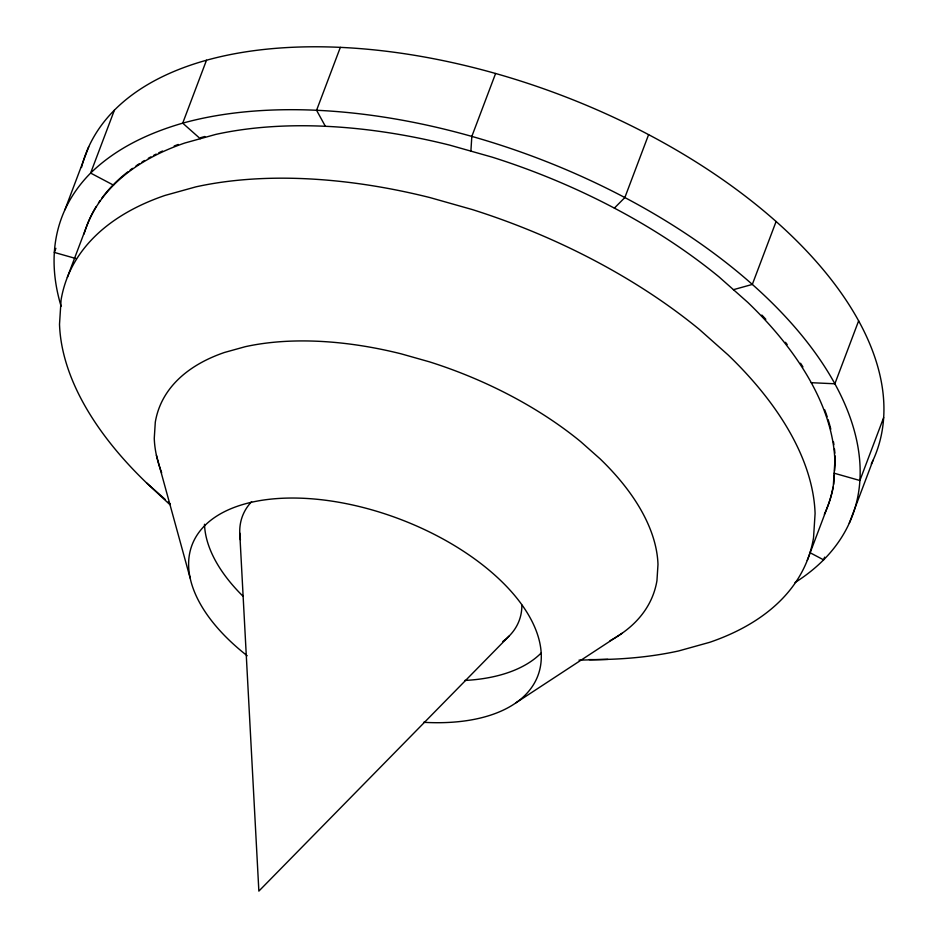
<?xml version="1.0" encoding="UTF-8"?>
<svg xmlns="http://www.w3.org/2000/svg" width="938" height="938" viewBox="0 0 938 938"><rect width="100%" height="100%" fill="white"/><g stroke="black" fill="none" stroke-linecap="round" stroke-linejoin="round"><path stroke-width="1.41" d="M470.888 151.124L471.826 136.409L495.604 73.492M833.753 484.243L834.351 474.839M834.609 470.806L835.207 461.402M64.945 209.737L88.723 146.82M55.881 248.324L54.334 252.428L76.037 258.571M114.401 110.156L90.623 173.073A422.522 223.279 20.7 0 0 61.099 306.28M67.337 277.367L87.551 223.889A396.117 209.326 20.7 0 1 96.227 206.524M206.489 60.243L182.711 123.148C148.907 132.915 116.054 148.251 90.623 173.073L113.533 185.161M340.342 47.369L316.575 110.285L325.357 126.29M648.615 134.638L624.849 197.555L614.367 208.119M776.101 221.509L752.323 284.425L733.446 289.678M858.633 320.866L834.867 383.783L811.253 382.692M807.266 560.42L827.468 506.942A396.117 209.326 20.7 0 0 833.249 486.998M824.631 557.125L823.599 559.857L809.6 552.47M883.666 417.586L859.888 480.502L834.128 473.198M849.277 523.193L873.055 460.277M509.064 636.116L258.865 891.1L239.753 533.089M516.064 702.726L622 633.326M200.662 137.675L204.894 136.491M579.016 660.141L607.883 659.367M200.263 138.718L182.711 123.148A422.522 223.279 20.7 0 1 716.515 255.253A422.522 223.279 20.7 0 1 795.025 582.545M589.427 659.602A396.117 209.326 20.7 0 0 678.631 650.949L709.667 642.319A396.117 209.326 20.7 0 0 813.539 537.732L815.087 513.543A396.117 209.326 20.7 0 0 728.052 354.892L699.209 329.308A396.117 209.326 20.7 0 0 472.248 209.549L429.897 197.566A396.117 209.326 20.7 0 0 195.972 186.838L164.936 195.456A396.117 209.326 20.7 0 0 61.064 300.054L59.516 324.243A396.117 209.326 20.7 0 0 146.551 482.894L165.1 499.333M168.183 502.076L170.247 503.905M146.551 482.894L169.872 504.597M156.4 455.211L190.144 578.043M98.478 202.971A396.117 209.326 20.7 0 1 100.061 200.65M101.714 198.352A396.117 209.326 20.7 0 1 112.9 185.149M113.932 184.106A396.117 209.326 20.7 0 1 127.791 171.877M130.112 170.106A396.117 209.326 20.7 0 1 132.493 168.371M136.01 165.92A396.117 209.326 20.7 0 1 139.574 163.564M142.013 162.028A396.117 209.326 20.7 0 1 144.499 160.515M148.298 158.311A396.117 209.326 20.7 0 1 150.889 156.869M153.515 155.474A396.117 209.326 20.7 0 1 156.177 154.09M158.757 152.812A396.117 209.326 20.7 0 1 162.508 151.03M174.21 146.011A396.117 209.326 20.7 0 1 178.255 144.452M761.844 315.051A396.117 209.326 20.7 0 1 765.818 319.295M785.458 342.311A396.117 209.326 20.7 0 1 787.205 344.551M800.548 363.241A396.117 209.326 20.7 0 1 802.928 366.934M824.713 409.836A396.117 209.326 20.7 0 1 827.175 416.8M828.078 419.567A396.117 209.326 20.7 0 1 830.81 429.229M833.46 441.833A396.117 209.326 20.7 0 1 833.894 444.671M834.457 448.915A396.117 209.326 20.7 0 1 834.879 453.124M835.09 455.915A396.117 209.326 20.7 0 1 835.289 460.066M610.005 640.713A264.07 139.551 20.7 0 0 656.952 580.622L657.984 564.5A264.07 139.551 20.7 0 0 599.957 458.729L580.728 441.681A264.07 139.551 20.7 0 0 429.428 361.834L401.194 353.849A264.07 139.551 20.7 0 0 245.24 346.697L224.545 352.442A264.07 139.551 20.7 0 0 155.298 422.17L154.266 438.304A264.07 139.551 20.7 0 0 161.676 472.717M824.338 514.329A396.117 209.326 20.7 0 0 833.354 485.298L834.902 461.109A396.117 209.326 20.7 0 0 747.867 302.458L719.012 276.886A396.117 209.326 20.7 0 0 492.063 157.115L449.712 145.132A396.117 209.326 20.7 0 0 215.787 134.404L184.751 143.033A396.117 209.326 20.7 0 0 83.998 234.078M81.489 167.515A422.522 223.279 20.7 0 1 558.18 94.07A422.522 223.279 20.7 0 1 871.285 463.982M247.186 655.744A184.856 97.681 20.7 0 1 255.077 501.502A184.856 97.681 20.7 0 1 519.206 601.152A184.856 97.681 20.7 0 1 423.577 722.307M541.132 653.036A184.856 97.681 20.7 0 1 464.779 680.46M243.036 596.263A184.856 97.681 20.7 0 1 204.496 524.26M521.868 605.08A147.887 78.147 20.7 0 1 502.838 641.475M240.433 539.819A147.887 78.147 20.7 0 1 251.607 501.689"/></g></svg>
